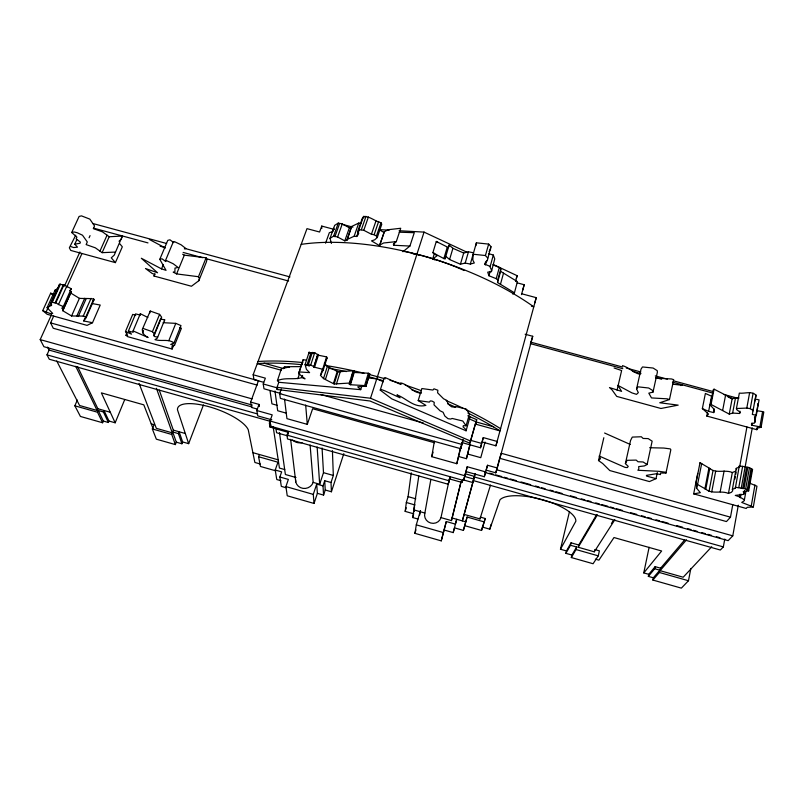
<?xml version="1.0" encoding="UTF-8"?>
<svg xmlns="http://www.w3.org/2000/svg" width="804" height="804" viewBox="0 0 804 804"><rect width="100%" height="100%" fill="white"/><g stroke="black" fill="none" stroke-linecap="round" stroke-linejoin="round"><path stroke-width="1.21" d="M755.921 397.347L755.921 395.005C751.278 390.754 744.866 393.799 739.328 393.126L736.434 408.532L736.956 409.879L740.424 412.392L739.489 413.497L732.635 413.075L729.238 414.09L711.048 404.462L710.264 405.065L713.892 409.055L713.751 412.583L708.615 411.367L702.354 408.603L705.379 393.457L711.6 396.221L708.615 411.367M448.602 246.949L449.155 245.069L452.913 248.305L463.697 253.019L468.471 251.813L473.566 252.798M735.238 471.355L732.313 472.531C725.097 469.255 715.922 473.938 709.791 468.42L700.003 462.722L695.902 483.536L705.781 489.174C712.002 494.611 721.198 490.169 728.454 493.435L731.389 492.329L732.725 490.772L732.364 489.435L735.338 488.179L735.399 487.274L745.67 488.892L748.675 490.902L743.177 491.736L744.243 492.922L743.68 494.38L735.278 495.405L739.358 496.782L744.414 499.776L744.022 500.922L741.73 502.42L753.318 506.982L756.956 486.199L749.83 483.214M748.675 490.902L752.584 469.415L749.469 467.657L742.635 466.35L739.268 466.109L739.198 467.044L736.233 468.37L732.364 489.435M697.721 473.385L693.681 493.867L700.334 492.671L696.586 488.169L696.827 485.395L695.902 483.536M492.993 264.848L499.324 267.461L500.872 268.687L500.611 271.36L517.424 281.651L514.439 292.787L497.525 282.546L497.776 279.903L496.219 278.676L488.943 275.762L487.716 272.154L491.425 271.611L491.586 270.214L490.048 266.988L493.304 255.039L488.53 253.632M493.304 255.039L494.741 258.908L491.425 271.611M413.809 513.836L405.176 511.384L406.332 502.5L408.08 496.641L411.246 472.822M448.421 247.582L436.291 241.451L432.884 252.677L443.858 258.587L445.074 258.787L445.798 256.315L449.577 259.531L460.421 264.235L465.204 263.069L470.32 264.074L476.4 242.828L488.661 244.094L490.912 246.557L487.345 260.436L484.872 264.275L490.128 266.375M490.912 246.557L490.561 249.049L489.113 251.551M460.973 482.289L451.456 520.6L440.974 517.615A8.362 7.98 14.3 0 1 430.713 523.022A8.362 7.98 14.3 0 1 424.874 513.042L413.718 509.867L418.814 475.948M417.959 519.032L412.713 517.545L414.04 508.761M414.14 511.625L414.472 509.414M331.439 243.431L330.012 238.346L333.63 236.125L337.61 236.999L344.795 240.858L346.926 240.275L351.629 226.477L358.745 223.06L361.297 223.311M346.926 240.275L351.629 226.477M444.3 530.067L453.185 532.6L456.722 519.294L455.376 524.118L446.3 521.535L441.255 540.861L414.924 533.343L416.301 524.851L420.472 510.59L419.738 514.962M70.35 289.953L71.244 288.736L63.948 284.928L59.506 284.284L51.406 302.073L51.546 305.55L49.637 305.651L49.868 306.264L47.084 307.711L52.732 313.439L50.32 313.61L42.723 310.635L50.712 293.158L53.958 294.756M462.089 442.29L456.803 463.707L431.738 456.682L434.391 441.205M751.298 505.756L754.956 484.963M424.874 513.042L430.874 479.345M748.082 490.45L751.861 469.234M762.594 411.598L763.8 412.02L761.097 427.266L759.891 426.844L762.594 411.598L756.956 410.733M742.755 488.591L746.574 467.385M759.891 426.844L751.65 425.205L751.449 424.08L754.624 422.753L756.534 412.171M756.956 409.819L757.378 407.467M754.624 422.753L755.338 421.236L754.464 416.914L756.303 415.326L759.076 399.889L755.137 399.005M744.032 488.44L747.841 467.214M743.68 494.38L744.303 490.872M744.243 492.922L744.665 490.571M745.67 488.892L749.469 467.657M744.414 499.776L745.951 491.174M707.47 412.573L706.786 416.05L756.845 429.698L757.267 427.356M747.177 490.209L750.956 468.993M738.786 487.546L742.635 466.35M752.986 410.864L753.418 408.492M754.494 402.563L754.926 400.191M756.303 415.326L752.343 414.422L755.921 395.005M751.65 425.205L752.082 422.864M739.358 496.782L739.801 494.319M484.661 472.39L728.153 540.65L732.776 535.846L738.313 505.183M741.248 488.199L752.263 427.899M740.333 497.797L740.997 494.108M59.215 285.902L59.506 284.284M734.866 479.094L735.298 476.752M735.73 474.42L736.152 472.079M473.335 480.591L720.334 550.016L723.339 546.911L724.776 539.072M735.338 488.179L739.268 466.109M525.133 334.233L532.72 336.283L497.294 467.988L487.536 465.265L486.108 470.119L495.766 472.822L499.676 458.27L726.454 521.565L730.484 517.173L732.756 504.721M739.62 467.094L746.936 426.994M753.117 410.502L750.283 408.673L753.117 393.166M728.454 493.435L732.313 472.531M736.434 408.532L746.805 408.07L749.65 392.583M739.489 413.497L739.921 411.135M756.845 429.698L757.117 428.23L761.097 427.266M732.635 413.075L735.519 397.789L738.936 397.97M720.183 491.827L724.102 470.973M729.238 414.09L732.122 398.834L735.519 397.789M709.017 491.385L712.997 470.652M711.721 491.937L715.681 471.194M704.877 488.963L708.897 468.199M705.781 489.174L709.791 468.42M653.34 577.795L648.346 576.378L654.727 568.74L659.833 570.197L653.34 577.795L652.878 580.046L681.36 588.136L688.475 580.739L690.847 568.458M722.665 410.362L725.6 395.096L714.063 389.166L713.279 389.799L710.264 405.065M713.751 412.583L714.434 409.085M475.827 245.773L476.4 242.828M711.048 404.462L714.063 389.166M696.586 488.169L697.299 484.521M697.621 484.219L701.711 463.405M652.878 580.046L659.37 572.478L659.833 570.197M711.711 546.77L683.189 577.222L660.104 570.669L660.607 568.197L684.626 539.976M654.727 568.74L655.159 566.649L660.607 568.197M648.346 576.378L648.768 574.317L655.159 566.649M648.768 574.317L643.773 572.9L649.129 547.253M657.32 472.591L656.034 478.641L646.527 476.079L646.436 475.375L656.657 473.687L660.486 474.601L660.436 473.053L665.983 473.033L670.837 449.737L670.295 448.903L663.762 448.049L649.632 447.727M92.5 303.621L100.219 305.048L92.51 322.716L83.747 320.967L86.199 317.59L93.988 299.852L93.716 299.028C89.003 298.183 84.249 298.676 79.415 298.344L70.662 293.008L71.355 291.651L69.747 290.455M669.471 399.548L667.209 398.834L651.491 397.93L648.808 393.156L653.009 392.101L657.381 372.192L657.23 370.654L653.119 368.041L642.486 366.956L641.029 369.116L636.557 388.935L638.326 392.643L636.537 394.362L631.944 392.895L617.864 385.357L621.592 391.367L609.482 387.568L611.955 389.779L616.718 396.402L660.958 408.482L678.184 405.136L659.752 402.754L669.471 399.548L673.702 379.659L671.451 378.955L655.823 378.181M665.983 473.033L665.431 472.229L658.848 471.315L637.884 470.26L638.828 468.913L638.677 466.621L644.396 465.928L647.109 464.521L652.144 441.175L648.175 438.602L643.089 438.441L641.331 436.753L632.286 437.095L630.547 440.512L625.391 463.596L628.215 466.38L627.371 467.586L625.11 467.405L599.211 456.029L600.477 458.682L598.498 460.561L602.688 463.526L609.794 470.551L649.441 481.576L656.034 478.641M154.951 273.702L153.976 276.013L191.442 286.254L198.849 280.696L199.362 278.315L198.477 276.717L206.105 257.803L184.327 255.159L182.649 254.265M287.299 435.768L276.576 432.753L276.003 428.894L288.013 432.271L287.008 435.145L287.5 438.964L448.18 484.239L450.109 476.661M440.974 517.615L449.557 478.39M448.18 484.239L450.2 476.621M571.905 555.051L565.895 553.343L570.498 545.263L576.629 547.001L571.905 555.051L571.322 557.544L593.081 563.735L598.266 555.855L599.392 550.851L594.799 549.554L594.287 551.815L578.217 547.253L578.749 545.001L596.719 514.51M456.803 463.707L460.551 447.255M281.289 389.015L279.651 393.608L280.365 398.362L460.752 448.722L463.174 439.346M460.752 448.722L462.963 440.532M441.255 540.861L446.3 521.535M598.498 460.561L603.834 437.718M617.08 390.141L621.633 370.533L614.095 367.981M571.322 557.544L576.036 549.544L576.629 547.001M565.895 553.343L566.468 550.951L571.071 542.821L578.749 545.001M570.498 545.263L571.071 542.821M361.73 386.322L360.725 389.669L278.817 382.292L277.43 380.624C285.309 377.176 293.952 380.021 301.872 377.609L305.048 378.855L298.756 373.679L299.168 371.94L303.148 359.76L306.424 360.091M303.148 359.76L298.756 373.679M566.468 550.951L560.468 549.243L569.513 511.475M157.594 337.107L154.69 336.554L153.664 335.58L160.78 318.283L161.785 319.278L164.679 319.811L157.363 338.062L154.981 339.67C161.735 341.66 168.257 338.635 174.026 342.896L180.99 325.59L175.805 323.369L168.8 340.685M458.833 456.561L466.431 458.682L469.918 444.471M466.431 458.682L470.079 444.481M451.456 520.6L461.034 481.626M164.438 320.796L164.679 319.811M467.898 413.055A186.247 64.33 17.4 0 1 500.078 430.924L475.546 424.12L476.712 419.678L467.777 415.809M449.677 478.983L461.918 482.43L462.501 480.088M464.712 475.707L270.013 421.015L270.837 426.291L463.516 480.48L467.224 466.742L485.716 471.928L484.309 476.722L466.008 471.586L467.224 466.742M473.254 480.983L464.139 514.419L479.988 518.912L480.46 517.153L485.224 518.5L484.309 521.927L467.114 517.052L464.692 525.665L481.526 530.449L482.43 527.082L489.817 529.183L491.103 524.369M522.731 290.154L524.188 284.727L517.072 282.827M462.461 442.723L480.511 447.758L481.676 443.416L470.29 440.24M483.284 437.597L482.109 441.979L495.907 445.818L497.214 441.466L483.284 437.597L480.511 447.758M530.338 344.323L532.72 336.283M475.214 473.757L462.35 520.891L464.139 514.419M464.692 476.491L473.737 479.033L475.043 474.3M484.309 476.722L487.536 465.265M495.907 445.818L536.268 297.671L521.675 293.761M500.45 284.314L503.525 273.139M497.776 279.903L500.872 268.687M497.525 282.546L500.611 271.36M473.958 478.31L472.782 482.541L462.682 479.707L461.918 482.43M485.063 442.079L480.762 457.677L467.727 454.039M453.185 532.6L454.511 527.866L463.395 530.399L464.692 525.665M463.395 530.399L467.114 517.052M496.219 278.676L499.324 267.461M521.484 294.636L524.188 284.727M488.943 275.762L490.199 271.28M463.516 480.48L466.008 471.586M278.817 382.292L277.018 387.317L277.089 389.488L369.951 400.995L469.898 443.215L475.827 422.12M469.898 443.215L476.712 419.678M515.595 281.39L517.183 275.722L493.334 264.546M475.546 424.12L476.149 421.949L493.666 426.803M487.686 257.983L485.425 255.531L488.661 244.094M484.872 264.275L485.515 262.003M485.335 264.968L486.611 260.436M466.079 430.793L465.265 428.884L463.064 426.904L463.315 425.678L466.089 425.778L469.476 413.869L466.199 409.035L455.607 406.502L454.139 407.136L451.476 406.774L448.3 404.08L446.602 400.251L443.597 398.804L437.597 392.804L437.868 390.241L433.969 388.814L432.944 390.051L421.859 388.543L418.201 400.563L425.869 405.387C414.1 408.342 406.703 398.503 397.005 394.875L400.101 397.829L385.156 390.955L381.237 389.498L380.232 390.121L391.769 398.864L466.079 430.793L470.049 416.794M465.204 263.069L468.471 251.813M460.421 264.235L463.697 253.019M414.924 533.343L415.949 529.836M413.718 509.867L414.593 506.882M412.713 517.545L413.537 514.761M431.738 456.682L433.075 452.16M534.7 303.007L536.268 297.671M449.577 259.531L452.913 248.305M405.176 511.384L406.251 507.776M443.858 258.587L447.205 247.381M445.074 258.787L449.155 245.069M350.373 381.026L349.338 384.372L350.433 384.734L364.614 385.578L368.322 373.217L369.739 373.81L366.031 386.161L357.73 386.814L360.725 389.669M365.659 386.523L369.739 373.81M434.894 259.923L432.713 258.938L434.401 253.36M312.535 353.509L309.108 352.242L305.088 364.584L309.409 365.961L308.314 364.855L312.324 352.494L314.706 352.685L318.394 355.227L326.605 356.886L327.037 358.021L323.097 370.373L320.464 375.388L323.509 378.583L334.162 384L349.348 383.066L353.117 370.765L354.252 370.895L350.484 383.206L349.338 384.372M351.74 376.553L352.765 373.207M350.433 384.734L354.192 372.453L368.322 373.217M71.244 288.736L62.993 307.319L61.757 308.183L63.395 309.369L62.722 310.686L71.566 315.982L83.234 316.093L85.907 316.786L86.199 317.59M334.162 384L337.971 371.81L327.379 366.373L324.364 363.137M336.454 383.95L340.253 371.739M333.479 383.407L337.288 371.207M479.988 518.912L490.51 485.103M325.489 379.257L329.349 367.046M499.676 458.27L501.254 453.275L730.484 517.173M323.509 378.583L327.379 366.373M495.766 472.822L497.294 467.988M320.464 375.388L322.233 369.82M323.097 370.373L322.665 369.257L326.605 356.886M380.232 390.121L384.051 378.181L385.056 377.538L400.643 384.402M308.314 364.855L310.706 365.046L314.706 352.685M322.665 369.257L313.831 367.056L317.721 354.242M313.831 367.056L317.811 354.705M314.414 367.569L318.394 355.227M277.018 387.317L370.513 398.231L424.05 232.105L467.214 252.315M301.872 377.609L302.585 375.408M306.776 365.629L310.786 353.298M331.419 491.767L331.017 482.511L324.715 480.722L325.238 490.008L331.419 491.767L343.821 453.637M297.862 378.694L299.651 373.217M331.017 482.511L333.328 475.455L332.414 450.612M402.925 251.732L409.919 246.054L414.281 232.698L399.226 232.185M482.43 527.082L485.224 518.5M481.526 530.449L484.309 521.927M323.007 485.887L316.696 484.088L317.389 493.324L323.57 495.093L323.007 485.887L324.715 480.722M323.57 495.093L325.238 490.008M295.57 479.707A9.025 8.492 -8.8 0 0 302.977 488.37A9.025 8.492 -8.8 0 0 313.158 482.39L319.67 484.239L323.489 472.672L322.062 447.969M259.37 454.501L258.576 456.732L277.953 462.22L275.229 470.028L281.651 471.858L279.872 477.003L288.365 479.415L285.912 486.591L287.239 495.787L314.042 503.445L317.389 493.324M409.919 246.054L393.648 245.26L394.754 241.944M393.648 245.26L393.367 244.346L396.292 241.612L400.724 228.266L388.071 229.733L384.322 231.793L379.518 245.652L371.488 240.868L374.664 239.843L377.267 237.522L381.779 224.236L380.985 222.708C374.935 221.391 369.86 216.085 363.478 216.427L358.855 229.713L359.368 230.668L357.669 231.562L358.745 233.15L357.86 235.1L356.715 236.497L354.152 236.225L347.037 239.552M314.042 503.445L313.279 494.39L316.696 484.088M277.43 380.624L281.4 368.724L290.696 366.674L300.626 366.624M379.518 245.652L384.322 231.793M377.267 237.522L376.463 236.004L380.985 222.708M284.546 399.156L286.938 418.653L307.299 424.361L312.645 408.723L434.522 442.763M376.463 236.004L374.131 234.728L378.674 221.422M358.855 229.713L363.79 230.286L371.418 234.235L375.981 220.939M76.852 239.642L74.782 244.175L80.068 243.24L80.39 242.135L76.099 238.738L76.903 237.09L71.707 232.517L79.093 216.447L81.465 215.864L89.827 219.11L94.54 225.944L93.344 228.648L102.5 231.864L109.193 236.748L122.359 236.024L114.258 255.089L111.274 257.843L115.404 262.627L122.329 246.798L119.615 243.562M361.368 229.663L365.981 216.366M363.79 230.286L368.393 216.979M489.817 529.183L499.977 499.817A39.748 13.176 14.7 0 1 541.424 499.435M354.152 236.225L358.745 223.06M357.669 231.562L362.282 218.306L363.981 217.392L363.478 216.427M356.715 236.497L358.242 232.105M122.359 236.024L121.273 239.12L119.022 241.24M516.238 278.415L517.183 275.722M344.795 240.858L349.388 227.803L351.519 227.21M333.63 236.125L338.283 223.08L342.253 223.944L349.388 227.803M334.896 236.728L339.549 223.673M276.697 428.904L269.973 427.014L270.727 424.904M337.61 236.999L342.253 223.944M330.012 238.346L334.665 225.351L338.283 223.08M283.681 368.694L284.435 366.594L289.4 367.126M332.816 231.451L333.972 228.225M277.089 389.488L277.862 387.327M325.56 243.21L329.338 232.688L332.695 231.592M271.832 419.839L257.742 415.889L256.788 410.522L259.009 404.402L250.647 402.06L258.385 380.905M280.787 393.468L263.983 388.784L263.23 383.98L265.35 378.161L253.159 374.764L306.987 228.648L319.58 232.014L321.741 226.075L334.424 229.452M178.428 433.617L172.699 431.989L176.307 442.17L181.915 443.758L178.428 433.617L179.141 431.768L182.619 441.949L188.659 443.657L203.452 404.975M181.915 443.758L182.619 441.949M151.232 423.859L154.046 424.663L152.338 428.954L156.348 439.185L175.372 444.592L176.307 442.17M139.072 383.387L156.328 428.331L172.277 432.853L173.332 430.13L159.252 390.081M175.372 444.592L171.744 434.461L172.699 431.989M198.849 280.696L206.417 261.873L206.97 259.441L206.105 257.803M126.931 332.977L125.967 335.248L127.695 336.675L172.136 349.026L173.513 345.599M172.136 349.026L171.885 346.876L172.528 345.82L174.498 345.449L181.433 328.203L179.553 327.7M153.664 335.58L154.549 334.524L154.298 333.7L152.418 331.73L159.584 314.354L150.258 311.058L149.594 313.429M103.344 421.055L102.631 422.763L97.515 412.231L98.249 410.502L103.344 421.055L108.389 422.492L103.404 411.96L104.017 410.482L108.992 421.035L115.163 422.793L124.7 399.628M153.976 276.013L154.82 274.435L152.107 273.42L145.474 268.506L157.554 272.767L141.323 258.255L161.514 268.878L166.036 270.345L159.795 259.32L161.986 258.777L165.825 261.551L165.413 260.717L166.619 260.657L173.222 263.772L178.116 267.491L174.991 268.074L174.88 272.084L173.202 272.144L176.599 273.913L184.327 255.159M154.549 334.524L161.674 317.188L159.584 314.354M108.389 422.492L108.992 421.035M147.835 317.469L140.328 313.711L133.102 330.916L148.097 337.519C143.906 335.198 142.479 333.539 142.288 329.479L150.258 311.058M142.549 332.856L143.504 330.555M165.413 260.717L173.342 241.753L174.558 241.682L181.091 244.798L185.925 248.567L184.357 248.878M161.514 268.878L163.353 264.476M125.967 335.248L127.635 335.469L125.484 331.499L132.72 314.394L135.735 315.339M125.484 331.499L131.504 334.152L128.379 331.047L135.605 313.892L140.368 315.118M159.795 259.32L167.765 240.376L169.956 239.803L173.744 242.597L173.342 241.753M56.732 360.956L79.586 405.497L97.123 410.472L97.857 408.733L77.596 366.654M102.631 422.763L80.42 416.452L74.862 405.809L77.325 400.07M83.747 320.967L85.194 317.66M85.907 316.786L93.716 299.028M83.234 316.093L91.053 298.344M76.872 315.962L84.711 298.274M78.269 316.535L86.098 298.857M99.957 251.119L107.053 235.18M71.566 315.982L79.415 298.344M71.707 232.517L74.079 231.964L77.184 232.718L82.5 235.22L87.304 241.964L86.139 244.597L95.354 247.833L102.118 252.667L109.193 236.748M270.275 421.326L49.285 359.237L46.984 354.845L49.114 350.092L47.567 347.107M62.722 310.686L70.662 293.008M63.395 309.369L71.355 291.651M63.245 306.525L58.501 304.515L66.551 286.716M257.179 385.106L53.245 328.253L50.612 322.886L53.677 316.103M66.662 287.37L81.978 253.501M89.093 237.763L90.058 235.612M51.406 302.073L55.084 302.917L63.164 285.118M55.084 302.917L55.878 302.736L63.948 284.928M252.345 405.105L43.908 346.705L40.2 339.61L51.546 314.575M64.441 286.113L79.908 251.964M47.084 307.711L55.104 290.113L57.898 288.606L57.687 287.973L49.637 305.651M45.999 312.223L47.989 307.852M51.376 302.947L57.396 289.711M52.441 301.832L60.541 284.033M115.404 262.627L70.762 250.436L69.345 247.813L75.737 235.19M625.391 463.596L627.1 460.31L636.205 460.099L637.984 461.757L643.089 461.968L647.109 464.521M560.468 549.243L575.845 521.203A39.748 13.176 14.7 0 0 542.589 499.746M325.881 360.011L327.037 358.021M578.217 547.253L597.332 514.942M175.805 323.369L163.112 322.685M611.412 523.545L613.402 520.419M594.287 551.815L614.849 519.726M636.557 388.935L638.014 386.835L648.707 388.01L652.848 390.593L653.009 392.101M92.802 301.319L93.988 299.852M643.773 572.9L661.652 550.991L613.995 537.544L598.9 560.157L595.372 559.152M660.104 570.669L686.505 539.806M706.786 416.05L708.505 414.04L702.354 408.603M432.713 258.938L437.024 255.813L432.884 252.677M512.791 294.113L514.439 292.787M353.559 371.388L354.252 370.895M379.86 244.999L383.608 242.989L396.292 241.612M128.379 331.047L133.173 332.283L133.102 330.916M92.51 322.716L87.043 325.379L47.145 314.284L42.723 310.635M174.026 342.896L170.729 344.434L174.498 345.449M470.32 264.074L474.31 262.988L472.842 260.094L473.114 254.225L485.425 255.531M680.656 385.518L682.325 385.297L672.878 384.191M353.117 370.765L337.971 371.81M753.318 506.982L747.217 507.324L746.233 508.47L693.681 493.867M102.118 252.667L115.314 252.074M418.201 400.563L429.316 402.121L430.341 400.905L432.1 401.106L434.26 402.342L434.009 404.864L440.049 410.794L443.074 412.241L444.803 416.01L447.999 418.683L450.682 419.055L452.149 418.442L462.772 421.005L466.089 425.778M380.443 229.693L389.166 230.175M399.136 230.728L424.05 232.105M413.256 254.064L416.894 254.295L419.115 255.32M299.168 371.94L309.59 372.624L306.424 369.368L305.088 364.584M421.467 393.005C413.065 393.427 408.522 384.443 400.754 382.905M368.061 377.93L376.744 378.885L383.367 381.749M349.348 383.066L350.484 383.206M176.599 273.913L198.477 276.717M746.805 408.07L750.283 408.673M371.418 234.235L374.131 234.728M342.534 224.396L352.936 227.17M531.424 306.193L533.776 306.826A178.669 77.194 17.5 0 0 301.198 244.366M92.802 223.502L166.589 243.491M184.729 248.406L289.973 276.918M530.911 342.192L622.668 367.056M626.286 368.041L640.778 371.961M655.27 375.89L667.34 379.156M673.38 380.794L713.218 391.588M724.082 394.533L738.574 398.452M530.72 343.73L622.798 368.684M632.487 371.317L640.969 373.609M655.511 377.558L661.561 379.197M672.466 382.151L712.455 392.985M728.203 397.256L733.047 398.573M93.445 228.115L147.996 242.908M160.117 246.195L164.961 247.511M183.141 252.436L202.538 257.702M206.176 258.687L288.596 281.038M143.032 328.424L152.418 331.73M264.054 363.167L283.269 368.493M281.32 370.262L257.27 363.589A186.247 64.33 17.4 0 1 302.153 364.704M320.545 394.442L423.386 423.055M50.612 322.886L258.777 380.845M263.672 382.322L254.004 379.629L253.159 374.764M263.23 383.98L277.671 388.01M279.651 393.608L461.747 444.391M277.259 405.327L271.933 403.839L269.993 390.684M40.2 339.61L252.144 398.915M496.601 469.737L732.776 535.846M286.445 413.196L277.681 410.743L274.948 390.995M489.666 473.174L493.284 474.189M495.696 474.862L501.716 476.551M504.128 477.224L507.746 478.239M510.158 478.923L516.188 480.611M521.012 481.958L530.66 484.661M535.484 486.018L539.092 487.033M541.504 487.706L545.122 488.721M549.946 490.068L553.564 491.083M555.976 491.757L562.006 493.445M570.448 495.817L576.478 497.505M581.292 498.852L584.91 499.867M587.322 500.55L590.94 501.565M595.764 502.912L599.382 503.927M601.794 504.6L607.824 506.289M610.236 506.972L613.854 507.977M616.266 508.661L622.286 510.349M630.728 512.711L636.758 514.399M641.582 515.756L645.2 516.771M647.612 517.444L651.23 518.459M656.054 519.806L659.672 520.821M662.074 521.494L668.104 523.193M676.546 525.555L682.576 527.243M687.4 528.6L691.018 529.605M693.43 530.288L697.048 531.303M701.862 532.65L705.48 533.665M707.892 534.338L711.51 535.353M716.334 536.71L719.952 537.715M49.114 350.092L252.104 406.995M257.571 409.156L251.672 407.497L250.647 402.06M256.788 410.522L272.204 414.854L269.36 423.115L269.973 427.014M46.984 354.845L257.662 413.98M465.426 473.847L474.471 476.39M474.32 476.983L723.339 546.911M287.008 435.145L448.954 480.732M97.857 408.733L110.309 412.271M173.332 430.13L185.312 433.517M252.898 452.672L278.365 459.888M323.489 472.672L333.328 475.455M408.08 496.641L415.779 498.822M98.249 410.502L103.404 411.96M74.862 405.809L97.515 412.231M659.37 572.478L688.475 580.739M152.338 428.954L171.744 434.461M576.036 549.544L598.266 555.855M406.332 502.5L415.145 504.992M284.757 469.576L279.44 468.069L273.159 426.753M452.18 517.997L465.797 521.866M260.164 463.968L254.878 462.471L248.255 429.778A37.718 12.241 20 0 0 209.392 406.824A37.718 12.241 20 0 0 177.483 409.829L188.659 443.657M275.862 470.842L260.446 466.461L258.576 456.732M295.993 477.516L285.39 474.501L279.47 432.592M280.958 480.712L276.767 479.526L275.229 470.028M285.912 486.591L313.279 494.39M286.073 487.726L281.32 486.37L279.872 477.003M416.301 524.851L443.195 532.519M639.833 374.312C633.431 372.765 628.808 367.378 622.457 365.639M353.107 372.091L354.192 372.453M149.373 239.461L165.383 248.014M364.614 385.578L366.031 386.161M370.513 398.231L470.692 441.094M476.099 421.849L469.435 418.964L468.642 417.035M630.236 444.441L604.588 433.024M310.706 365.046L313.731 366.604M383.98 232.467L379.006 229.592M70.581 246.466L73.656 247.562L77.475 247.15L74.782 244.175M725.6 395.096L732.122 398.834M436.291 241.451L438.17 242.587M55.878 302.736L58.501 304.515M50.712 293.158L52.451 294.646M55.104 290.113L55.928 290.927M312.324 352.494L313.409 353.609M700.716 463.687L700.003 462.722M75.727 366.292L97.123 410.472M115.163 422.793L101.374 392.875L143.805 404.844L153.031 428.452M156.428 388.292L172.277 432.853M309.108 352.242L309.47 353.519M736.233 468.37L736.585 469.747M757.659 403.719L758.092 405.919M140.328 313.711L140.489 314.625M259.009 404.402L259.38 406.573M288.013 432.271L288.254 434.19M290.636 439.366L295.761 481.918M305.671 405.055L307.299 424.361M310.093 444.994L313.158 482.39M317.138 446.984L319.67 484.239M321.741 226.075L321.831 228.396M329.379 368.393A186.247 64.33 17.4 0 1 346.333 371.589M369.136 376.875A186.247 64.33 17.4 0 1 383.337 380.724M411.547 389.638A186.247 64.33 17.4 0 1 420.793 392.945M447.788 403.749A186.247 64.33 17.4 0 1 455.707 407.266M302.013 442.612A9.939 9.216 -7 0 1 292.535 439.949M258.044 361.498A186.116 64.571 17.4 0 1 302.907 362.564M325.369 365.458A186.116 64.571 17.4 0 1 363.951 373.217M368.674 374.393A186.116 64.571 17.4 0 1 385.216 378.875M389.94 380.262A186.116 64.571 17.4 0 1 401.719 383.92M405.226 385.076A186.116 64.571 17.4 0 1 421.457 390.744M446.15 400.553A186.116 64.571 17.4 0 1 462.953 408.161M465.114 409.196A186.116 64.571 17.4 0 1 500.671 428.743M403.337 251.29A123.916 55.737 17.5 0 1 412.854 253.28M420.02 255.019A123.916 55.737 17.5 0 1 464.119 270.506"/></g></svg>
